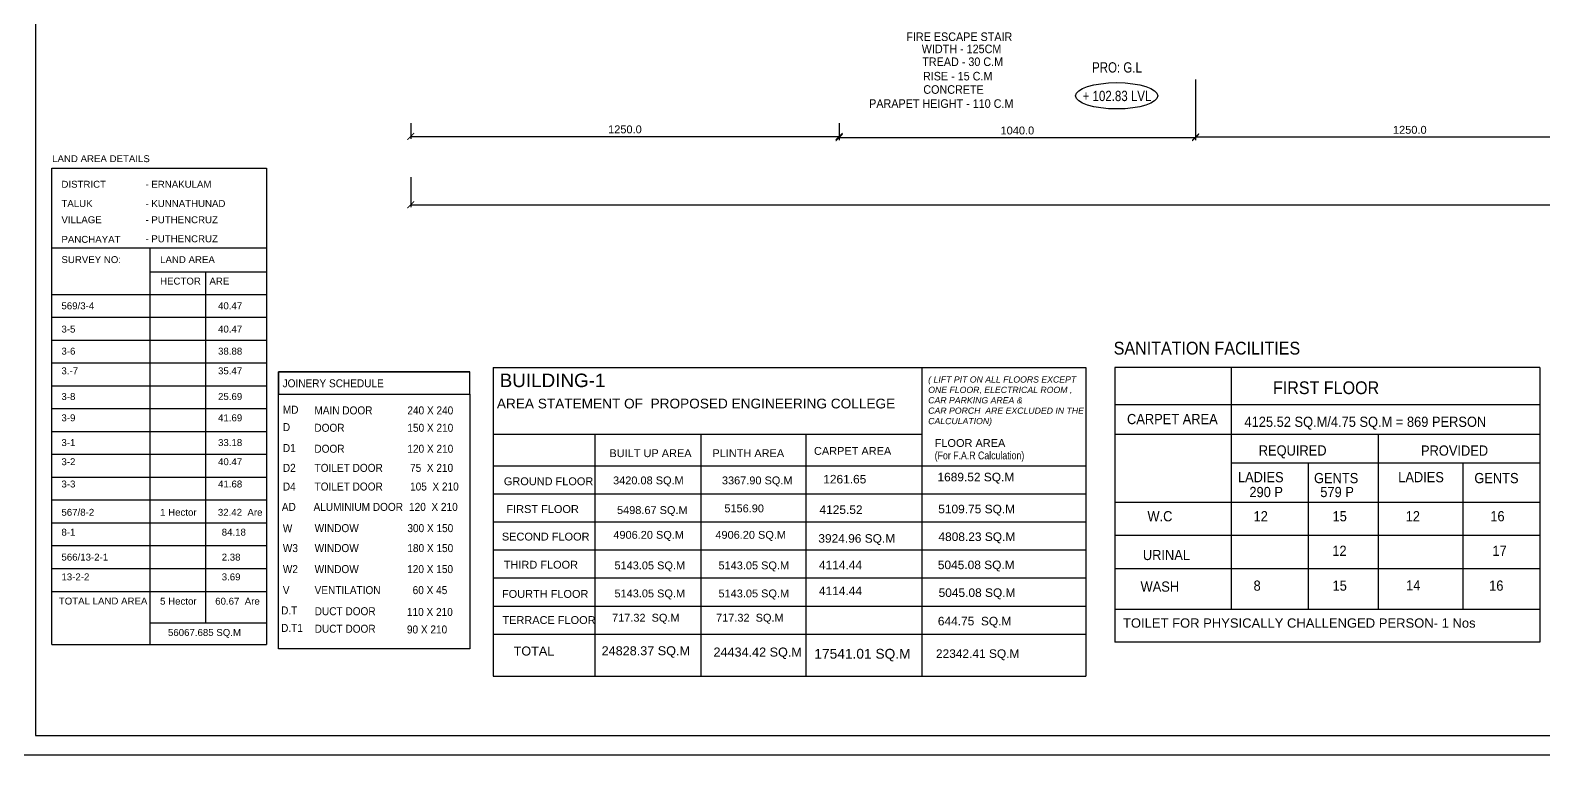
# Model space of a CAD drawing. Extents: x 53439 to 79867, y -144071 to -73305.
# Drawn here: x 57212 to 61628, y -130347 to -128233 of the extents above; entities that cross this region are included whole.
import ezdxf
from ezdxf.enums import TextEntityAlignment as Align

# ---------------------------------------------------------------- set-up
doc = ezdxf.new("R2010")
doc.units = 0
doc.header["$LTSCALE"] = 0.1
doc.header["$MEASUREMENT"] = 0
doc.header["$PDMODE"] = 35
doc.header["$PDSIZE"] = -0.8
doc.layers.get('DEFPOINTS').update_dxf_attribs({"linetype": 'CONTINUOUS'})
for name, color, linetype in [('BOR', 200, 'CONTINUOUS'), ('BOR1', 230, 'CONTINUOUS'), ('COR_HA', 40, 'CONTINUOUS'), ('ESELEVATION', 7, 'CONTINUOUS'), ('HAT', 253, 'CONTINUOUS'), ('TEXT', 7, 'CONTINUOUS'), ('TEXT-3', 130, 'CONTINUOUS'), ('THIN_HA', 253, 'CONTINUOUS'), ('TITLE', 6, 'CONTINUOUS'), ('TXT', 4, 'CONTINUOUS'), ('WALL', 6, 'CONTINUOUS'), ('WIN', 102, 'CONTINUOUS')]:
    doc.layers.add(name, color=color, linetype=linetype)
doc.styles.add('1MM', font='arial.ttf')
doc.styles.add('3MM', font='arial.ttf')
doc.styles.add('DUTCH', font='arial.ttf')
doc.styles.add('ROMANT', font='arial.ttf', dxfattribs={"height": 2.5})
doc.styles.get("Standard").update_dxf_attribs({"font": 'arial.ttf'})
doc.styles.add('TEXT', font='arial.ttf')
doc.dimstyles.new('KRI', dxfattribs={"dimtxt": 23, "dimasz": 20, "dimexe": 7, "dimexo": 0, "dimgap": 9, "dimtad": 1, "dimdec": 1, "dimzin": 1, "dimtxsty": '1MM', "dimblk": 'ARCHTICK', "dimcen": 0.5, "dimclrd": 252, "dimclre": 252, "dimclrt": 7, "dimaunit": 1, "dimadec": 8, "dimazin": 3, "dimtfac": 1, "dimtdec": 1, "dimtmove": 0, "dimatfit": 3})

# ---------------------------------------------------------------- blocks, each defined once
blk = doc.blocks.new('_ARCHTICK')
at = {"layer": 'WALL', "color": 0, "const_width": 0.15}
blk.add_lwpolyline([(-0.5, -0.5), (0.5, 0.5)], dxfattribs=at)
blk = doc.blocks.new('*D78')
at = {"layer": 'DEFPOINTS', "color": 0, "linetype": 'CONTINUOUS', "ltscale": 0.1}
for p in [(58322.3, -128504.8), (59572.3, -128504.8), (59572.3, -128543.3)]:
    blk.add_point(p, dxfattribs=at)
at = {"layer": 'WIN', "color": 252, "linetype": 'CONTINUOUS', "ltscale": 0.1}
for p, q in [((58322.3, -128504.8), (58322.3, -128550.3)), ((59572.3, -128504.8), (59572.3, -128550.3)), ((58322.3, -128543.3), (59572.3, -128543.3))]:
    blk.add_line(p, q, dxfattribs=at)
at = {"layer": 'WIN', "color": 252, "linetype": 'CONTINUOUS', "ltscale": 0.1, "xscale": 20, "yscale": 20, "zscale": 20, "rotation": 180}
blk.add_blockref('_ARCHTICK', (58322.3, -128543.3), dxfattribs=at)
at = {"layer": 'WIN', "color": 252, "linetype": 'CONTINUOUS', "ltscale": 0.1, "xscale": 20, "yscale": 20, "zscale": 20}
blk.add_blockref('_ARCHTICK', (59572.3, -128543.3), dxfattribs=at)
at = {"layer": 'WIN', "color": 7, "linetype": 'CONTINUOUS', "ltscale": 0.1, "insert": (58947.3, -128522.6), "char_height": 23, "attachment_point": 5, "style": '1MM'}
blk.add_mtext('1250.0', dxfattribs=at)
blk = doc.blocks.new('*D115')
at = {"layer": 'DEFPOINTS', "color": 0, "linetype": 'CONTINUOUS', "ltscale": 0.1}
for p in [(60612.3, -128377), (59572.3, -128508.1), (60612.3, -128546.6)]:
    blk.add_point(p, dxfattribs=at)
at = {"layer": 'WIN', "color": 252, "linetype": 'CONTINUOUS', "ltscale": 0.1}
for p, q in [((60612.3, -128377), (60612.3, -128553.6)), ((59572.3, -128508.1), (59572.3, -128553.6)), ((59572.3, -128546.6), (60612.3, -128546.6))]:
    blk.add_line(p, q, dxfattribs=at)
at = {"layer": 'WIN', "color": 252, "linetype": 'CONTINUOUS', "ltscale": 0.1, "xscale": 20, "yscale": 20, "zscale": 20, "rotation": 180}
blk.add_blockref('_ARCHTICK', (59572.3, -128546.6), dxfattribs=at)
at = {"layer": 'WIN', "color": 252, "linetype": 'CONTINUOUS', "ltscale": 0.1, "xscale": 20, "yscale": 20, "zscale": 20}
blk.add_blockref('_ARCHTICK', (60612.3, -128546.6), dxfattribs=at)
at = {"layer": 'WIN', "color": 7, "linetype": 'CONTINUOUS', "ltscale": 0.1, "insert": (60092.3, -128525.9), "char_height": 23, "attachment_point": 5, "style": '1MM'}
blk.add_mtext('1040.0', dxfattribs=at)
blk = doc.blocks.new('*D79')
at = {"layer": 'DEFPOINTS', "color": 0, "linetype": 'CONTINUOUS', "ltscale": 0.1}
for p in [(60612.3, -128493.2), (61862.3, -128544.7), (61862.3, -128605.5)]:
    blk.add_point(p, dxfattribs=at)
at = {"layer": 'WIN', "color": 252, "linetype": 'CONTINUOUS', "ltscale": 0.1}
for p, q in [((60612.3, -128493.2), (60612.3, -128551.7)), ((61862.3, -128605.5), (61862.3, -128537.7)), ((60612.3, -128544.7), (61862.3, -128544.7))]:
    blk.add_line(p, q, dxfattribs=at)
at = {"layer": 'WIN', "color": 252, "linetype": 'CONTINUOUS', "ltscale": 0.1, "xscale": 20, "yscale": 20, "zscale": 20, "rotation": 180}
blk.add_blockref('_ARCHTICK', (60612.3, -128544.7), dxfattribs=at)
at = {"layer": 'WIN', "color": 252, "linetype": 'CONTINUOUS', "ltscale": 0.1, "xscale": 20, "yscale": 20, "zscale": 20}
blk.add_blockref('_ARCHTICK', (61862.3, -128544.7), dxfattribs=at)
at = {"layer": 'WIN', "color": 7, "linetype": 'CONTINUOUS', "ltscale": 0.1, "insert": (61237.3, -128524), "char_height": 23, "attachment_point": 5, "style": '1MM'}
blk.add_mtext('1250.0', dxfattribs=at)
blk = doc.blocks.new('*D80')
at = {"layer": 'DEFPOINTS', "color": 0, "linetype": 'CONTINUOUS', "ltscale": 0.1}
for p in [(58322.3, -128662.4), (72060.4, -128662.4, 0), (72060.4, -128742.6)]:
    blk.add_point(p, dxfattribs=at)
at = {"layer": 'WIN', "color": 252, "linetype": 'CONTINUOUS', "ltscale": 0.1}
for p, q in [((58322.3, -128662.4), (58322.3, -128749.6)), ((72060.4, -128662.4), (72060.4, -128749.6)), ((58322.3, -128742.6), (72060.4, -128742.6))]:
    blk.add_line(p, q, dxfattribs=at)
at = {"layer": 'WIN', "color": 252, "linetype": 'CONTINUOUS', "ltscale": 0.1, "xscale": 20, "yscale": 20, "zscale": 20, "rotation": 180}
blk.add_blockref('_ARCHTICK', (58322.3, -128742.6), dxfattribs=at)
at = {"layer": 'WIN', "color": 252, "linetype": 'CONTINUOUS', "ltscale": 0.1, "xscale": 20, "yscale": 20, "zscale": 20}
blk.add_blockref('_ARCHTICK', (72060.4, -128742.6), dxfattribs=at)
at = {"layer": 'WIN', "color": 7, "linetype": 'CONTINUOUS', "ltscale": 0.1, "insert": (65191.4, -128721.9), "char_height": 23, "attachment_point": 5, "style": '1MM'}
blk.add_mtext('13738.1', dxfattribs=at)

msp = doc.modelspace()

# ---------------------------------------------------------------- linework, layer by layer
at = {"layer": 'BOR'}
msp.add_lwpolyline([(73435.88, -122099.01), (57228.06, -122099.01), (57228.06, -130290.29), (73435.88, -130290.29)], close=True, dxfattribs=at)
at = {"layer": 'BOR1'}
msp.add_lwpolyline([(73492.41, -122042.48), (57171.54, -122042.48), (57171.54, -130346.82), (73492.41, -130346.82)], close=True, dxfattribs=at)
at = {"layer": 'COR_HA', "linetype": 'CONTINUOUS', "ltscale": 0.1}
for p, q in [((57936.66, -129230.04), (58494.93, -129230.04)), ((57936.66, -130038.01), (57936.66, -129230.04)), ((57936.66, -129294.74), (58494.93, -129294.74))]:
    msp.add_line(p, q, dxfattribs=at)
at = {"layer": 'HAT', "linetype": 'CONTINUOUS', "ltscale": 0.1}
msp.add_ellipse((60382.19, -128424.59), major_axis=(119.94, 0), ratio=0.3200315, dxfattribs=at)
at = {"layer": 'TXT', "color": 2, "linetype": 'CONTINUOUS', "ltscale": 0.1}
for p, q in [((57275.6, -128868.11), (57902.01, -128868.11)), ((57561.48, -128868.11), (57561.48, -130025.35)), ((57561.48, -128938.51), (57902.01, -128938.51)), ((57723.29, -128938.51), (57723.29, -129961.67)), ((57275.6, -129003.9), (57902.01, -129003.9)), ((57275.6, -129070.54), (57902.01, -129070.54)), ((57275.6, -129137.17), (57902.01, -129137.17)), ((57275.6, -129203.81), (57902.01, -129203.81)), ((57275.6, -129270.45), (57902.01, -129270.45)), ((57275.6, -129337.08), (57902.01, -129337.08)), ((57275.6, -129403.72), (57902.01, -129403.72)), ((57275.6, -129470.35), (57902.01, -129470.35)), ((57275.6, -129536.99), (57902.01, -129536.99)), ((57275.6, -129603.62), (57902.01, -129603.62)), ((57275.6, -129670.26), (57902.01, -129670.26)), ((57275.6, -129736.89), (57902.01, -129736.89)), ((57275.6, -129803.53), (57902.01, -129803.53)), ((57275.6, -129870.16), (57902.01, -129870.16)), ((57275.6, -129870.16), (57902.01, -129870.16)), ((57561.48, -129961.67), (57902.01, -129961.67)), ((57275.6, -130025.35), (57902.01, -130025.35))]:
    msp.add_line(p, q, dxfattribs=at)
at = {"layer": 'TXT', "linetype": 'BYBLOCK'}
for p, q in [((58563.06, -129217.49, 52.29), (60292.56, -129217.49, 52.29)), ((58563.06, -129217.49, 52.29), (58563.06, -130117.57, 52.29)), ((58563.06, -129217.49, 52.29), (60292.56, -129217.49, 52.29)), ((59814, -129217.49, 52.29), (59814, -130117.57, 52.29)), ((60292.56, -129217.49, 52.29), (60292.56, -130117.57, 52.29)), ((61617.05, -129217.49), (60376.86, -129217.49)), ((60376.86, -129217.49), (60376.86, -130018.08)), ((60716.41, -129217.49), (60716.41, -129923.41)), ((61617.05, -129217.49), (61617.05, -130018.08)), ((61617.05, -129326.05), (60376.86, -129326.05)), ((58563.06, -129411.86, 52.29), (59814, -129411.86, 52.29)), ((58859.57, -129411.86, 52.29), (58859.57, -130117.57, 52.29)), ((59168.88, -129411.86, 52.29), (59168.88, -130117.57, 52.29)), ((59474.87, -129411.86, 52.29), (59474.87, -130117.57, 52.29)), ((61617.05, -129412.87), (60376.86, -129412.87)), ((61145.21, -129412.87), (61145.21, -129923.41)), ((58563.06, -129503.88, 52.29), (60292.56, -129503.88, 52.29)), ((60716.41, -129495.69), (61617.05, -129495.69)), ((60940.94, -129495.69), (60940.94, -129923.41)), ((61392.1, -129495.69), (61392.1, -129923.41)), ((58563.06, -129585.7, 52.29), (60292.56, -129585.7, 52.29)), ((61617.05, -129611.25), (60376.86, -129611.25)), ((58563.06, -129667.52, 52.29), (60292.56, -129667.52, 52.29)), ((61617.05, -129706.93), (60376.86, -129706.93)), ((58563.06, -129749.35, 52.29), (60292.56, -129749.35, 52.29)), ((61617.05, -129804.39), (60376.86, -129804.39)), ((58563.06, -129831.17, 52.29), (60292.56, -129831.17, 52.29)), ((58563.06, -129912.99, 52.29), (60292.56, -129912.99, 52.29)), ((58563.06, -129912.99, 52.29), (60292.56, -129912.99, 52.29)), ((61617.05, -129923.41), (60376.86, -129923.41)), ((58563.06, -129994.81, 52.29), (60292.56, -129994.81, 52.29)), ((61617.05, -130018.08), (60376.86, -130018.08)), ((61617.05, -130018.08), (60376.86, -130018.08)), ((58563.06, -130117.57, 52.29), (60292.56, -130117.57, 52.29))]:
    msp.add_line(p, q, dxfattribs=at)
at = {"layer": 'TXT', "color": 2, "linetype": 'CONTINUOUS', "ltscale": 0.1}
msp.add_lwpolyline([(57275.6, -130025.35), (57275.6, -128635.66), (57902.01, -128635.66), (57902.01, -130025.35)], dxfattribs=at)
at = {"layer": 'WIN', "color": 4, "linetype": 'CONTINUOUS', "ltscale": 0.1}
for points in [[(57936.66, -129294.74), (58494.93, -129294.74), (58494.93, -129230.04), (57936.66, -129230.04)], [(57936.66, -129294.74), (58494.93, -129294.74), (58494.93, -130038.01), (57936.66, -130038.01)]]:
    msp.add_lwpolyline(points, close=True, dxfattribs=at)

# ---------------------------------------------------------------- texts
at = {"layer": 'ESELEVATION', "linetype": 'CONTINUOUS', "ltscale": 0.1, "style": 'DUTCH', "width": 0.8}
for s, p in [('PRO: G.L', (60383.02, -128341.77)), ('+ 102.83 LVL', (60383.02, -128424.99))]:
    msp.add_text(s, height=30, dxfattribs=at).set_placement(p, align=Align.MIDDLE_CENTER)
at = {"layer": 'TEXT'}
for s, height, style, p in [('LAND AREA DETAILS', 20.1789, 'TEXT', (57276.14, -128618.12)), ('DISTRICT', 20.179, 'TEXT', (57303.3, -128692.65)), ('- ERNAKULAM', 20.1789, 'TEXT', (57548.41, -128692.65)), ('TALUK', 20.179, 'TEXT', (57303.3, -128748.91)), ('- KUNNATHUNAD', 20.1789, 'TEXT', (57548.41, -128748.91)), ('VILLAGE', 20.179, 'TEXT', (57303.3, -128796.29)), ('- PUTHENCRUZ', 20.1789, 'TEXT', (57548.41, -128796.29)), ('PANCHAYAT', 20.179, 'TEXT', (57303.3, -128853.41)), ('- PUTHENCRUZ', 20.1789, 'TEXT', (57548.41, -128851.82)), ('SURVEY NO:', 20.179, 'TEXT', (57303.3, -128912.58)), ('LAND AREA', 20.179, 'TEXT', (57591.12, -128912.58)), ('HECTOR', 20.179, 'TEXT', (57591.12, -128975.26)), ('ARE ', 20.179, 'TEXT', (57735.11, -128975.26)), ('569/3-4', 20.179, 'TEXT', (57303.3, -129047.31)), ('40.47', 20.179, 'TEXT', (57760.21, -129047.31)), ('3-5', 20.179, 'TEXT', (57303.3, -129115.22)), ('40.47', 20.179, 'TEXT', (57760.21, -129115.22)), ('3-6', 20.179, 'TEXT', (57303.3, -129179.62)), ('38.88', 20.179, 'TEXT', (57760.21, -129179.62)), ('3.-7', 20.179, 'TEXT', (57303.3, -129236.99)), ('35.47', 20.179, 'TEXT', (57760.21, -129236.99)), ('3-8', 20.179, 'TEXT', (57303.3, -129311.93)), ('25.69', 20.179, 'TEXT', (57760.21, -129311.93)), ('AREA STATEMENT OF  PROPOSED ENGINEERING COLLEGE', 28.4635, 'TEXT', (58573.75, -129336.57, 52.29)), ('3-9', 20.179, 'TEXT', (57303.3, -129374.08)), ('41.69', 20.179, 'TEXT', (57760.21, -129374.08)), ('3-1', 20.179, 'TEXT', (57303.3, -129446.35)), ('33.18', 20.179, 'TEXT', (57760.21, -129446.35)), ('BUILT UP AREA', 22.8769, 'TEXT', (58902.04, -129478.58, 52.29)), ('PLINTH AREA  ', 22.8769, 'TEXT', (59202.37, -129478.58, 52.29)), ('CARPET AREA', 22.8769, 'TEXT', (59498.88, -129471.93, 52.29)), ('FLOOR AREA', 22.877, 'TEXT', (59851.12, -129448.9, 52.29)), ('3-2', 20.179, 'TEXT', (57303.3, -129502.1)), ('40.47', 20.179, 'TEXT', (57760.21, -129502.1)), ('3-3', 20.179, 'TEXT', (57303.3, -129567.15)), ('41.68', 20.179, 'TEXT', (57760.21, -129567.15)), ('GROUND FLOOR', 22.8769, 'TEXT', (58594.07, -129560.56, -5150.66)), ('3420.08 SQ.M  ', 22.8769, 'TEXT', (58912.79, -129557.97, -5150.66)), ('3367.90 SQ.M  ', 22.8769, 'TEXT', (59230.31, -129557.97, -5150.66)), ('1689.52 SQ.M', 24.8921, 'TEXT', (59859.18, -129549.17, -8331.55)), ('567/8-2', 20.179, 'TEXT', (57303.3, -129649.72)), ('1 Hector', 20.179, 'TEXT', (57591.12, -129649.72)), (' 32.42  Are', 20.1789, 'TEXT', (57751.9, -129649.72)), ('FIRST FLOOR', 22.8769, 'TEXT', (58601.61, -129641.55, -5150.66)), ('5498.67 SQ.M', 22.8769, 'TEXT', (58924.27, -129644.59, -5150.66)), ('5156.90', 22.877, 'TEXT', (59237.44, -129639.6, 52.29)), ('4125.52', 24.892, 'TEXT', (59515, -129644.26, 52.29)), ('5109.75 SQ.M', 24.8921, 'TEXT', (59861.48, -129642.43, -3333.51)), ('8-1', 20.179, 'TEXT', (57303.3, -129707.71)), ('84.18', 20.179, 'TEXT', (57770.92, -129707.71)), ('SECOND FLOOR', 22.8769, 'TEXT', (58588.31, -129721.91, -5150.66)), ('4906.20 SQ.M', 22.8769, 'TEXT', (58913.55, -129716.81, -5150.66)), ('4906.20 SQ.M', 22.8769, 'TEXT', (59211.25, -129716.81, -5150.66)), ('3924.96 SQ.M', 24.8921, 'TEXT', (59511.6, -129728.27, -5608.98)), ('4808.23 SQ.M', 24.8921, 'TEXT', (59862.05, -129723.25, -3333.51)), ('566/13-2-1', 20.179, 'TEXT', (57303.3, -129780.44)), ('2.38', 20.179, 'TEXT', (57770.92, -129780.44)), ('13-2-2', 20.179, 'TEXT', (57303.3, -129838.16)), ('3.69', 20.179, 'TEXT', (57770.92, -129838.16)), (' THIRD FLOOR', 22.8769, 'TEXT', (58584.99, -129803.97, -5150.66)), ('5143.05 SQ.M', 22.8769, 'TEXT', (58916.78, -129805.94, -5150.66)), ('5143.05 SQ.M', 22.8769, 'TEXT', (59220.3, -129805.94, -5150.66)), ('4114.44', 24.892, 'TEXT', (59513.4, -129805.88, -5608.98)), ('5045.08 SQ.M', 24.8921, 'TEXT', (59860.28, -129805.44, -3333.51)), ('5143.05 SQ.M', 22.8769, 'TEXT', (58916.78, -129887.76, -5150.66)), ('5143.05 SQ.M', 22.8769, 'TEXT', (59220.3, -129887.76, -5150.66)), ('4114.44', 24.892, 'TEXT', (59513.4, -129881.24, -5608.98)), ('5045.08 SQ.M', 24.8921, 'TEXT', (59862.56, -129886.51, -3333.51)), ('TOTAL LAND AREA', 20.1789, 'TEXT', (57295.64, -129908.55)), ('5 Hector', 20.179, 'TEXT', (57591.12, -129909.07)), ('60.67  Are', 20.179, 'TEXT', (57751.9, -129909.07)), ('FOURTH FLOOR', 22.8769, 'TEXT', (58588.66, -129889.12, -5150.66)), ('TERRACE FLOOR', 22.8769, 'TEXT', (58590.01, -129965.34, -9052.86)), ('717.32  SQ.M', 22.8769, 'TEXT', (58909.72, -129958.54, -5150.66)), ('717.32  SQ.M', 22.8769, 'TEXT', (59213.24, -129958.54, -5150.66)), ('644.75  SQ.M', 24.8921, 'TEXT', (59860.28, -129969.43, -3333.51)), ('TOILET FOR PHYSICALLY CHALLENGED PERSON- 1 Nos', 27.1601, 'ROMANT', (60400.44, -129976.24, -5631.29)), ('56067.685 SQ.M', 20.1789, 'TEXT', (57614.11, -130000.3)), ('22342.41 SQ.M', 24.8921, 'TEXT', (59854.76, -130064.33, -4349.21))]:
    msp.add_text(s, height=height, dxfattribs=dict(at, style=style)).set_placement(p)
for s, height, style, width, p in [('SANITATION FACILITIES  ', 37.2653, 'DUTCH', 0.9, (60373.38, -129179.3, 0)), ('JOINERY SCHEDULE', 23.345, 'DUTCH', 0.9, (57948.58, -129274.98)), ('FIRST FLOOR', 37.2653, 'DUTCH', 0.9, (60838.17, -129294.8, 0)), ('MD', 23.345, 'DUTCH', 0.9, (57949.26, -129351.99, 0)), ('MAIN DOOR', 23.345, 'DUTCH', 0.9, (58041.28, -129354, 0)), ('240 X 240', 23.345, 'DUTCH', 0.9, (58312.65, -129354.01, 0)), ('D ', 23.345, 'DUTCH', 0.9, (57949.26, -129402.72, 0)), ('CARPET AREA', 29.8122, 'DUTCH', 0.9, (60412.32, -129382.51, 0)), ('4125.52 SQ.M/4.75 SQ.M = 869 PERSON', 29.8122, 'DUTCH', 0.9, (60755.02, -129390.42, 0)), ('DOOR', 23.345, 'DUTCH', 0.9, (58041.28, -129404.72, 0)), ('150 X 210', 23.345, 'DUTCH', 0.9, (58312.65, -129404.74, 0)), ('D1', 23.345, 'DUTCH', 0.9, (57949.26, -129463.85, 0)), ('DOOR', 23.345, 'DUTCH', 0.9, (58041.28, -129465.85, 0)), ('120 X 210', 23.345, 'DUTCH', 0.9, (58312.65, -129465.87, 0)), ('(For F.A.R Calculation)', 22.8769, 'TEXT', 0.8, (59851.12, -129485.22, 52.29)), ('REQUIRED', 29.812, 'DUTCH', 0.9, (60796.62, -129474.14, 0)), ('PROVIDED', 29.812, 'DUTCH', 0.9, (61269.98, -129474.43, 0)), ('D2  ', 23.345, 'DUTCH', 0.9, (57949.28, -129521.63)), ('TOILET DOOR', 23.345, 'DUTCH', 0.9, (58041.88, -129521.63)), ('75  X 210', 23.345, 'DUTCH', 0.9, (58320.48, -129521.63)), ('D4', 23.345, 'DUTCH', 0.9, (57949.28, -129576.13)), ('TOILET DOOR', 23.345, 'DUTCH', 0.9, (58041.88, -129576.13)), ('105  X 210', 23.345, 'DUTCH', 0.9, (58320.48, -129576.13)), ('LADIES', 29.812, 'DUTCH', 0.9, (60735.82, -129551.91, 0)), ('GENTS', 29.812, 'DUTCH', 0.9, (60957.91, -129554.64, 0)), ('LADIES', 29.812, 'DUTCH', 0.9, (61203.43, -129551.91, 0)), ('GENTS', 29.812, 'DUTCH', 0.9, (61425.53, -129554.64, 0)), ('290 P', 29.812, 'DUTCH', 0.9, (60769.31, -129595.32, 0)), ('579 P', 29.812, 'DUTCH', 0.9, (60976.17, -129595.32, 0)), ('AD', 23.345, 'DUTCH', 0.9, (57946.26, -129635.51)), ('ALUMINIUM DOOR', 23.345, 'DUTCH', 0.9, (58038.87, -129635.51)), ('120  X 210', 23.345, 'DUTCH', 0.9, (58317.51, -129635.51)), ('W.C', 29.812, 'DUTCH', 0.9, (60471.88, -129666, 0)), ('12', 29.812, 'DUTCH', 0.9, (60781.49, -129666, 0)), ('15', 29.812, 'DUTCH', 0.9, (61011.92, -129666, 0)), ('12', 29.812, 'DUTCH', 0.9, (61225.24, -129666, 0)), ('16', 29.812, 'DUTCH', 0.9, (61472.16, -129666, 0)), ('W', 23.34, 'DUTCH', 0.9, (57949.28, -129697.87)), ('WINDOW', 23.345, 'DUTCH', 0.9, (58042.02, -129697.43)), ('300 X 150 ', 23.345, 'DUTCH', 0.9, (58312.62, -129697.43)), ('W3', 23.345, 'DUTCH', 0.9, (57949.28, -129755.68)), ('WINDOW', 23.345, 'DUTCH', 0.9, (58042.02, -129755.68)), ('180 X 150 ', 23.345, 'DUTCH', 0.9, (58312.54, -129755.68)), ('URINAL', 29.812, 'DUTCH', 0.9, (60458.54, -129778.99, 0)), ('12', 29.812, 'DUTCH', 0.9, (61011.2, -129766.7, 0)), ('17', 29.812, 'DUTCH', 0.9, (61478.32, -129766.7, 0)), ('W2', 23.345, 'DUTCH', 0.9, (57949.28, -129816.96)), ('WINDOW', 23.345, 'DUTCH', 0.9, (58042.02, -129816.96)), ('120 X 150 ', 23.345, 'DUTCH', 0.9, (58312.06, -129816.96)), ('V', 23.34, 'DUTCH', 0.9, (57949.28, -129878.27)), ('VENTILATION', 23.345, 'DUTCH', 0.9, (58042.02, -129878.27)), ('60 X 45', 23.345, 'DUTCH', 0.9, (58327.93, -129878.27)), ('WASH', 29.812, 'DUTCH', 0.9, (60451.84, -129871.22, 0)), ('8', 29.81, 'DUTCH', 0.9, (60781.49, -129868.4, 0)), ('15', 29.812, 'DUTCH', 0.9, (61011.92, -129868.4, 0)), ('14', 29.812, 'DUTCH', 0.9, (61226.49, -129867.63, 0)), ('16', 29.812, 'DUTCH', 0.9, (61468.81, -129868.4, 0)), ('D.T', 23.345, 'DUTCH', 0.9, (57944.19, -129937.58)), ('DUCT DOOR', 23.345, 'DUTCH', 0.9, (58042.22, -129939.89)), ('110 X 210', 23.345, 'DUTCH', 0.9, (58311.29, -129941.94)), ('D.T1', 23.345, 'DUTCH', 0.9, (57944.19, -129988.64)), ('DUCT DOOR', 23.345, 'DUTCH', 0.9, (58042.22, -129990.96)), ('90 X 210', 23.345, 'DUTCH', 0.9, (58311.29, -129993))]:
    msp.add_text(s, height=height, dxfattribs=dict(at, style=style, width=width)).set_placement(p)
at = {"layer": 'TEXT', "color": 1}
for s, height, style, p in [('1261.65', 24.892, 'TEXT', (59525.93, -129555.44, -5608.98)), ('17541.01 SQ.M', 28.6698, 'ROMANT', (59500.03, -130066.66, -2919.87))]:
    msp.add_text(s, height=height, dxfattribs=dict(at, style=style)).set_placement(p)
at = {"layer": 'TEXT', "color": 7, "style": 'ROMANT'}
for s, height, p in [('TOTAL', 26.349, (58622.58, -130057.45, -2679.25)), ('24828.37 SQ.M', 26.3487, (58879.4, -130056.75, -2679.25)), (' 24434.42 SQ.M', 26.3487, (59195.55, -130060.52, -2679.25))]:
    msp.add_text(s, height=height, dxfattribs=at).set_placement(p)
at = {"layer": 'TEXT-3', "color": 1, "style": 'DUTCH', "width": 0.9}
for s, p in [('FIRE ESCAPE STAIR', (59768.38, -128264.74, 0)), ('WIDTH - 125CM', (59813.39, -128300.23, 0)), ('TREAD - 30 C.M', (59814.89, -128337.73, 0)), ('RISE - 15 C.M', (59816.93, -128379.73, 0)), ('CONCRETE', (59817.89, -128418.73, 0)), ('PARAPET HEIGHT - 110 C.M', (59659.92, -128459.7, 0))]:
    msp.add_text(s, height=25, dxfattribs=at).set_placement(p)
at = {"layer": 'THIN_HA', "linetype": 'CONTINUOUS', "ltscale": 20, "insert": (59832.19, -129212.77, 104.58), "char_height": 18.18, "width": 475.281, "attachment_point": 1}
msp.add_mtext('{\\fArial|b0|i1|c0|p34;\\C7;\\P( LIFT PIT ON ALL FLOORS EXCEPT ONE FLOOR, ELECTRICAL ROOM , CAR PARKING AREA &\\PCAR PORCH  ARE EXCLUDED IN THE CALCULATION)}', dxfattribs=at)
at = {"layer": 'TITLE', "color": 7, "linetype": 'CONTINUOUS', "style": '3MM'}
msp.add_text('BUILDING-1', height=39.36, dxfattribs=at).set_placement((58581.97, -129274.38, 52.29))

# ---------------------------------------------------------------- dimensions: what is measured, and where the dimension line sits
at = {"layer": 'WIN', "linetype": 'CONTINUOUS', "ltscale": 0.1}
for base, p1, p2, picture, middle in [((60612.31, -128546.62), (59572.31, -128508.14), (60612.31, -128376.98), '*D115', (60092.31, -128525.88)), ((61862.31, -128544.74), (60612.31, -128493.21), (61862.31, -128605.53), '*D79', (61237.31, -128523.99))]:
    dim = msp.add_linear_dim(base=base, p1=p1, p2=p2, dimstyle='KRI', override={"dimtmove": 1}, dxfattribs=at)
    dim.commit()
    dim.dimension.update_dxf_attribs({"geometry": picture, "text_midpoint": middle})
for base, p1, p2, picture, middle in [((59572.31, -128543.31), (58322.31, -128504.83), (59572.31, -128504.83), '*D78', (58947.31, -128522.57)), ((72060.44, -128742.63), (58322.31, -128662.43), (72060.44, -128662.43, 0), '*D80', (65191.38, -128721.87))]:
    dim = msp.add_linear_dim(base=base, p1=p1, p2=p2, dimstyle='KRI', dxfattribs=at)
    dim.commit()
    dim.dimension.update_dxf_attribs({"geometry": picture, "text_midpoint": middle})

doc.saveas('drawing.dxf')
